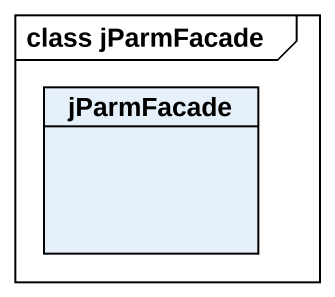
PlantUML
@startuml
mainframe class jParmFacade
hide circle
hide empty members
class jParmFacade
@enduml
